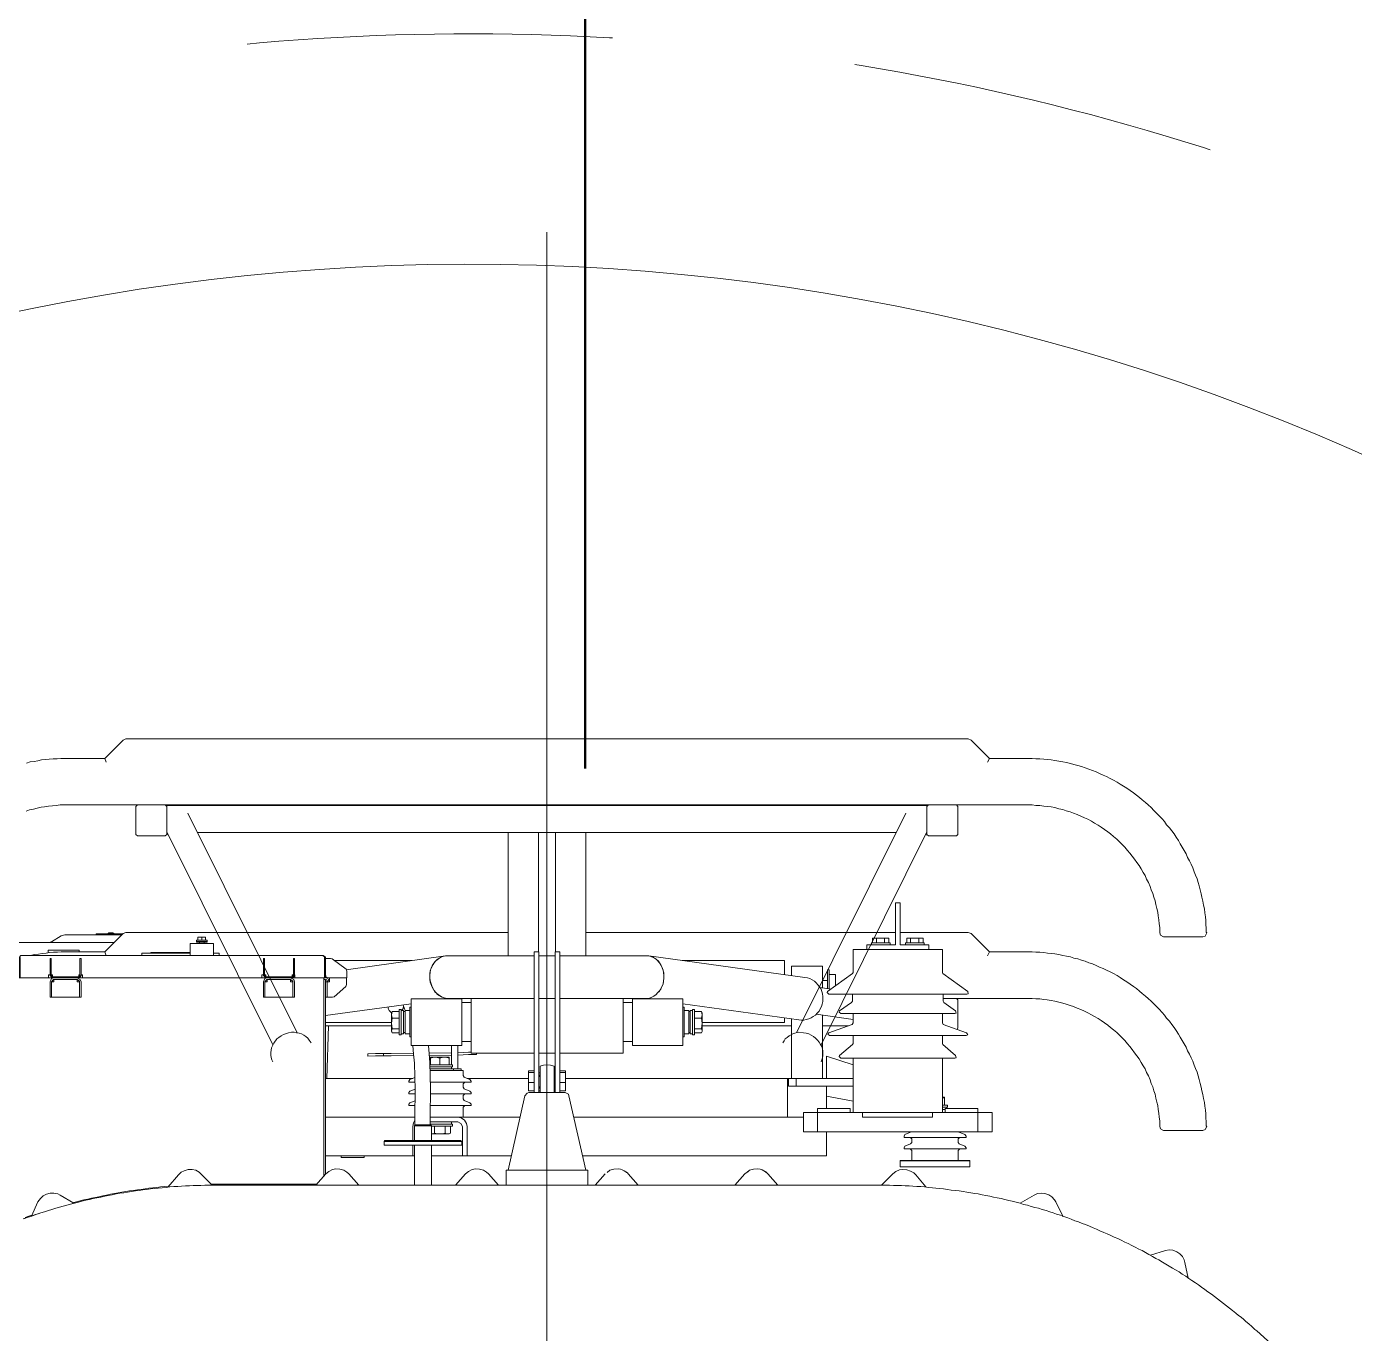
# Model space of a CAD drawing. Header units: centimetres. Extents: x 1976 to 8269, y 9888 to 14030.
# Drawn here: x 6127.8 to 6300.7, y 11181.9 to 11352 of the extents above; entities that cross this region are included whole.
import ezdxf

# ---------------------------------------------------------------- set-up
doc = ezdxf.new("R2010")
doc.units = ezdxf.units.CM
doc.header["$LTSCALE"] = 200
for name, pattern in [('Dash dot', [1.5875, 0.635, -0.47625, 0, -0.47625]), ('IMPORT-ACAD_ISO04W100 _3_', [3, 2.4, -0.3, 0, -0.3]), ('Overhead', [0.396875, 0.238125, -0.15875])]:
    doc.linetypes.add(name, pattern=pattern)
for name, color, linetype, lineweight in [('A-DETL-THIN', 151, 'Continuous', 9), ('A-FLOR-OVHD', 1, 'Overhead', 9), ('A-WALL', 113, 'Continuous', 9), ('caf_arac_metro_on_gorunus_dwg', 8, 'Continuous', 9), ('PRT-MI-a_elev_far', 9, 'Continuous', 9), ('S-GRID', 1, 'Continuous', 9)]:
    doc.layers.add(name, color=color, linetype=linetype, lineweight=lineweight)

# ---------------------------------------------------------------- blocks, each defined once
blk = doc.blocks.new('caf_arac_metro_on_gorunus_dwg_A$C70222889-V1-B')
at = {"layer": 'PRT-MI-a_elev_far', "color": 18}
for p, q in [((6148.76, 11249.61), (6163.01, 11221.02)), ((6228.04, 11221.02), (6242.28, 11249.61)), ((6146.04, 11247.19), (6159.83, 11219.45)), ((6146.04, 11246.73), (6146.14, 11246.94)), ((6150.03, 11247.09), (6241.02, 11247.09)), ((6194.44, 11231.55), (6194.44, 11247.09)), ((6196.66, 11231.55), (6196.66, 11247.09)), ((6231.22, 11219.45), (6245.01, 11247.19)), ((6244.91, 11246.94), (6245.06, 11246.73)), ((6241.53, 11232.45), (6241.53, 11237.91)), ((6240.92, 11234.07), (6200.6, 11234.07)), ((6150.28, 11232.81), (6150.28, 11232.61)), ((6150.89, 11232.81), (6150.89, 11232.61)), ((6243.95, 11233.31), (6242.89, 11233.31)), ((6146.04, 11231.39), (6146.04, 11231.44)), ((6169.38, 11229.22), (6182.31, 11231.04)), ((6194.49, 11231.04), (6196.61, 11231.04)), ((6167.81, 11230.43), (6177.92, 11230.43)), ((6130.63, 11228.16), (6131.13, 11228.16)), ((6134.57, 11228.16), (6135.07, 11228.16)), ((6158.41, 11228.16), (6158.92, 11228.16)), ((6162.41, 11228.16), (6162.71, 11228.16)), ((6166.85, 11228.16), (6166.7, 11228.21)), ((6231.42, 11227.81), (6232.08, 11227.81)), ((6194.49, 11225.48), (6196.61, 11225.48)), ((6231.07, 11226.9), (6232.53, 11226.69)), ((6166.7, 11223.26), (6177.87, 11224.78)), ((6177.06, 11223.76), (6176.86, 11223.76)), ((6177.66, 11223.92), (6177.06, 11223.92)), ((6185.65, 11224.93), (6184.43, 11224.93)), ((6206.66, 11224.93), (6205.45, 11224.93)), ((6166.7, 11222.35), (6175.29, 11222.35)), ((6166.7, 11221.9), (6175.29, 11221.9)), ((6166.85, 11215.07), (6167.1, 11221.9)), ((6215.76, 11221.9), (6227.38, 11221.9)), ((6227.38, 11215.07), (6227.38, 11222.86)), ((6230.61, 11223.41), (6235.41, 11222.75)), ((6231.42, 11215.07), (6231.42, 11223.31)), ((6231.42, 11221.9), (6234.76, 11221.9)), ((6177.06, 11221.04), (6176.86, 11221.04)), ((6180.19, 11218.36), (6183.12, 11218.41)), ((6185.65, 11219.87), (6184.43, 11219.87)), ((6206.66, 11219.87), (6205.45, 11219.87)), ((6180.19, 11218.06), (6183.12, 11218.11)), ((6180.29, 11216.84), (6183.22, 11216.84)), ((6196.61, 11218.36), (6194.49, 11218.36)), ((6166.7, 11215.07), (6178.07, 11215.07)), ((6183.37, 11216.09), (6183.37, 11216.29)), ((6185.14, 11215.07), (6193.12, 11215.07)), ((6194.64, 11215.53), (6194.49, 11215.43)), ((6196.46, 11215.53), (6196.61, 11215.43)), ((6197.97, 11215.83), (6197.22, 11215.83)), ((6227.98, 11214.06), (6227.98, 11215.07)), ((6193.12, 11214.52), (6193.88, 11214.52)), ((6197.97, 11214.52), (6197.22, 11214.52)), ((6166.7, 11210.02), (6178.32, 11210.02)), ((6178.27, 11206.38), (6178.27, 11201.18)), ((6180.49, 11206.38), (6180.49, 11201.18)), ((6249.2, 11206.54), (6249.96, 11206.23)), ((6178.07, 11204.97), (6178.27, 11204.97)), ((6180.49, 11204.97), (6184.53, 11204.97)), ((6242.84, 11205.88), (6243.04, 11205.68)), ((6287.91, 11182.18), (6287.91, 11182.23))]:
    blk.add_line(p, q, dxfattribs=at)
at = {"layer": 'PRT-MI-a_elev_far', "color": 18, "flags": 128}
for points in [[(6252.89, 11256.23), (6253.15, 11256.74), (6250.77, 11259.11), (6250.37, 11259.26), (6140.68, 11259.26), (6140.33, 11259.11), (6137.95, 11256.74)], [(6142.2, 11250.67), (6132.9, 11250.67), (6132.65, 11250.67), (6132.14, 11250.67), (6131.64, 11250.62), (6131.13, 11250.57), (6130.63, 11250.52), (6130.12, 11250.42), (6129.67, 11250.37), (6129.16, 11250.27), (6128.66, 11250.12), (6128.15, 11250.02), (6127.7, 11249.87)], [(6127.75, 11256.13), (6128.25, 11256.28), (6128.76, 11256.33), (6129.26, 11256.43), (6129.72, 11256.54), (6130.22, 11256.59), (6130.73, 11256.64), (6131.23, 11256.69), (6131.74, 11256.69), (6132.24, 11256.74), (6132.75, 11256.74), (6132.9, 11256.74), (6137.95, 11256.74), (6138.15, 11256.23)], [(6253.15, 11256.74), (6258.2, 11256.74), (6258.7, 11256.74), (6259.21, 11256.69), (6259.71, 11256.69), (6260.22, 11256.64), (6260.72, 11256.59), (6261.18, 11256.54), (6261.68, 11256.48), (6262.19, 11256.38), (6262.69, 11256.28), (6263.2, 11256.18), (6263.71, 11256.08), (6264.16, 11255.93), (6264.66, 11255.83), (6265.12, 11255.68), (6265.62, 11255.52), (6266.08, 11255.32), (6266.58, 11255.17), (6267.04, 11254.97), (6267.49, 11254.77), (6267.95, 11254.56), (6268.4, 11254.36), (6268.86, 11254.11), (6269.31, 11253.91), (6269.77, 11253.66), (6270.17, 11253.4), (6270.63, 11253.1), (6271.03, 11252.85), (6271.49, 11252.54), (6271.89, 11252.24), (6272.29, 11251.94), (6272.7, 11251.63), (6273.05, 11251.33), (6273.46, 11250.98), (6273.81, 11250.67), (6274.21, 11250.32), (6274.57, 11249.97), (6274.92, 11249.61), (6275.27, 11249.26), (6275.63, 11248.86), (6275.93, 11248.5), (6276.23, 11248.1), (6276.59, 11247.69), (6276.89, 11247.29), (6277.19, 11246.89), (6277.45, 11246.48), (6277.75, 11246.03), (6278, 11245.62), (6278.26, 11245.17), (6278.51, 11244.76), (6278.76, 11244.31), (6278.96, 11243.85), (6279.22, 11243.4), (6279.42, 11242.94), (6279.62, 11242.49), (6279.82, 11241.98), (6279.97, 11241.53), (6280.18, 11241.07), (6280.33, 11240.57), (6280.48, 11240.12), (6280.58, 11239.61), (6280.73, 11239.1), (6280.83, 11238.65), (6280.93, 11238.14), (6281.03, 11237.64), (6281.14, 11237.13), (6281.19, 11236.63), (6281.29, 11236.12), (6281.34, 11235.62), (6281.34, 11235.11), (6281.39, 11234.61), (6281.39, 11234.1), (6281.44, 11234), (6281.24, 11233.6), (6280.93, 11233.5), (6275.83, 11233.5), (6275.43, 11233.7), (6275.33, 11234), (6275.33, 11234.2), (6275.33, 11234.71), (6275.27, 11235.21), (6275.22, 11235.72), (6275.12, 11236.22), (6275.07, 11236.73), (6274.97, 11237.18), (6274.82, 11237.69), (6274.72, 11238.2), (6274.57, 11238.65), (6274.42, 11239.16), (6274.21, 11239.61), (6274.06, 11240.06), (6273.86, 11240.57), (6273.61, 11241.02), (6273.41, 11241.48), (6273.15, 11241.88), (6272.9, 11242.34), (6272.65, 11242.79), (6272.34, 11243.2), (6272.04, 11243.6), (6271.74, 11244.01), (6271.44, 11244.41), (6271.13, 11244.76), (6270.78, 11245.17), (6270.42, 11245.52), (6270.07, 11245.87), (6269.72, 11246.23), (6269.31, 11246.58), (6268.91, 11246.89), (6268.56, 11247.19), (6268.15, 11247.49), (6267.7, 11247.79), (6267.29, 11248.05), (6266.84, 11248.3), (6266.43, 11248.55), (6265.98, 11248.81), (6265.52, 11249.01), (6265.07, 11249.21), (6264.56, 11249.41), (6264.11, 11249.61), (6263.65, 11249.77), (6263.15, 11249.92), (6262.69, 11250.07), (6262.19, 11250.17), (6261.68, 11250.32), (6261.18, 11250.42), (6260.67, 11250.47), (6260.22, 11250.52), (6259.71, 11250.62), (6259.21, 11250.62), (6258.7, 11250.67), (6258.2, 11250.67), (6248.85, 11250.67), (6249.05, 11250.47), (6249.05, 11246.83), (6248.85, 11246.63), (6245.21, 11246.63), (6245.01, 11246.83), (6245.01, 11250.47), (6245.21, 11250.67)], [(6145.83, 11250.67), (6142.2, 11250.67), (6141.99, 11250.47), (6141.99, 11246.83), (6142.2, 11246.63), (6145.83, 11246.63)], [(6145.83, 11246.63), (6146.04, 11246.83), (6146.04, 11250.47), (6145.83, 11250.67), (6245.21, 11250.67), (6248.85, 11250.67)], [(6245.16, 11250.67), (6245.01, 11250.62), (6146.09, 11250.62), (6145.88, 11250.67)], [(6190.5, 11247.09), (6190.5, 11246.15), (6190.5, 11246.25), (6190.5, 11246.15)], [(6190.5, 11231.04), (6190.5, 11246.15), (6190.5, 11245.94)], [(6200.6, 11247.09), (6200.6, 11246.15), (6200.6, 11231.04)], [(6200.6, 11245.94), (6200.6, 11246.15), (6200.6, 11246.25), (6200.6, 11246.15)], [(6245.26, 11232.45), (6245.26, 11231.85), (6245.26, 11232.45), (6241.53, 11232.45), (6241.53, 11237.91), (6240.92, 11237.91), (6240.92, 11232.45), (6237.18, 11232.45), (6237.18, 11231.85)], [(6190.5, 11234.07), (6140.68, 11234.07), (6140.33, 11233.92), (6137.95, 11231.55)], [(6138.46, 11234.02), (6138.46, 11233.92), (6138.76, 11233.92), (6139.16, 11233.92), (6139.16, 11233.87), (6138.76, 11233.87), (6138.36, 11233.87), (6138.36, 11233.92)], [(6138.46, 11233.92), (6138.46, 11234.02), (6138.76, 11234.02), (6139.06, 11234.02), (6139.06, 11233.92), (6138.76, 11233.92), (6138.36, 11233.92), (6138.36, 11233.87)], [(6252.89, 11231.04), (6253.15, 11231.55), (6250.77, 11233.92), (6250.37, 11234.07), (6241.53, 11234.07)], [(6138.1, 11233.87), (6138.2, 11233.87), (6138.26, 11233.87), (6140.28, 11233.87), (6138.96, 11233.87), (6138.26, 11233.87), (6136.84, 11233.87), (6136.84, 11233.77), (6138.26, 11233.77), (6138.96, 11233.77), (6140.18, 11233.77), (6137.65, 11233.77), (6132.9, 11233.77), (6132.75, 11233.77), (6132.29, 11233.62), (6131.03, 11232.86), (6130.63, 11232.76), (6124.71, 11232.76)], [(6124.71, 11232.76), (6139.16, 11232.76), (6124.51, 11232.76)], [(6152.1, 11231.39), (6152.65, 11231.39), (6152.86, 11231.39), (6152.86, 11231.09), (6152.65, 11231.09), (6152.1, 11231.09), (6152.1, 11232.61), (6149.07, 11232.61), (6149.07, 11231.09), (6143.41, 11231.09), (6142.8, 11231.09), (6142.8, 11231.39), (6143.41, 11231.39), (6149.07, 11231.39)], [(6150.58, 11233.47), (6150.58, 11233.06), (6149.88, 11233.06), (6149.88, 11232.91), (6150.58, 11232.91), (6151.29, 11232.91)], [(6150.58, 11233.06), (6151.29, 11233.06), (6151.29, 11232.91), (6150.58, 11232.91), (6149.88, 11232.91), (6149.88, 11232.81), (6150.58, 11232.81), (6151.29, 11232.81), (6151.29, 11232.91)], [(6237.79, 11232.45), (6237.79, 11232.71), (6240.21, 11232.71), (6240.21, 11232.45)], [(6237.94, 11232.71), (6237.94, 11233.31), (6238.44, 11233.31)], [(6238.44, 11232.71), (6238.44, 11233.31), (6239.5, 11233.31), (6239.5, 11232.71)], [(6239.5, 11233.31), (6240.06, 11233.31), (6240.06, 11232.71)], [(6242.23, 11232.45), (6242.23, 11232.71), (6244.66, 11232.71), (6244.66, 11232.45)], [(6242.38, 11232.71), (6242.38, 11233.31), (6242.89, 11233.31), (6242.89, 11232.71)], [(6243.95, 11232.71), (6243.95, 11233.31), (6244.51, 11233.31), (6244.51, 11232.71)], [(6126.94, 11230.79), (6126.94, 11228.16), (6126.79, 11228.16), (6126.79, 11230.79), (6127.04, 11231.09), (6127.09, 11231.09), (6166.4, 11231.09), (6166.7, 11230.84), (6166.7, 11230.79), (6166.7, 11228.16), (6166.55, 11228.16)], [(6130.83, 11228.46), (6130.83, 11229.02), (6130.83, 11229.27), (6130.83, 11230.64), (6130.83, 11230.69), (6130.98, 11230.69), (6130.98, 11230.64), (6130.98, 11229.27), (6130.98, 11229.02), (6130.98, 11228.46), (6131.13, 11228.31), (6134.57, 11228.31), (6134.72, 11228.46), (6134.72, 11229.02), (6134.72, 11229.27), (6134.72, 11230.64), (6134.72, 11230.69), (6134.87, 11230.69), (6134.87, 11230.64), (6134.87, 11229.27), (6134.87, 11229.02), (6134.87, 11228.46), (6134.67, 11228.16), (6134.57, 11228.16), (6131.13, 11228.16), (6130.88, 11228.41), (6130.83, 11228.46), (6130.83, 11228.56), (6130.63, 11228.56), (6130.63, 11228.16), (6126.94, 11228.16)], [(6128.3, 11231.09), (6128.81, 11231.19), (6129.31, 11231.24), (6129.82, 11231.34), (6130.32, 11231.39), (6130.78, 11231.44), (6131.28, 11231.49), (6131.79, 11231.49), (6132.29, 11231.55), (6132.8, 11231.55), (6132.9, 11231.55), (6137.95, 11231.55), (6138.15, 11231.04)], [(6134.62, 11231.55), (6134.62, 11231.75), (6130.58, 11231.75), (6130.58, 11231.44)], [(6134.87, 11228.56), (6135.07, 11228.56), (6135.07, 11228.16), (6158.41, 11228.16), (6158.41, 11228.56), (6158.62, 11228.56), (6158.62, 11228.46), (6158.67, 11228.41), (6158.92, 11228.16), (6162.35, 11228.16), (6162.46, 11228.16), (6162.66, 11228.46), (6162.66, 11229.02), (6162.66, 11229.27), (6162.66, 11230.64), (6162.66, 11230.69), (6162.51, 11230.69)], [(6143.96, 11231.39), (6143.96, 11231.44), (6145.83, 11231.44), (6145.83, 11231.39)], [(6145.53, 11231.44), (6146.04, 11231.44), (6149.07, 11231.44)], [(6158.92, 11228.31), (6158.77, 11228.46), (6158.77, 11229.02), (6158.77, 11229.27), (6158.77, 11230.64), (6158.77, 11230.69), (6158.62, 11230.69), (6158.62, 11230.64), (6158.62, 11229.27), (6158.62, 11229.02), (6158.62, 11228.46)], [(6162.35, 11228.31), (6162.51, 11228.46), (6162.51, 11229.02), (6162.51, 11229.27), (6162.51, 11230.64), (6162.51, 11230.69)], [(6166.4, 11231.04), (6166.4, 11231.09), (6166.4, 11231.04), (6166.55, 11230.89), (6166.55, 11230.84), (6166.55, 11230.79), (6166.55, 11228.16), (6162.71, 11228.16), (6162.71, 11228.56), (6162.66, 11228.56)], [(6166.7, 11230.69), (6167.36, 11230.69), (6167.56, 11230.64), (6169.38, 11229.27), (6169.48, 11229.02), (6169.48, 11228.46), (6169.48, 11228.16), (6166.85, 11228.16), (6166.9, 11228.16), (6166.75, 11228.31), (6166.75, 11228.41), (6166.7, 11228.46)], [(6182.82, 11225.48), (6182.46, 11225.48), (6181.91, 11225.63), (6181.4, 11225.94), (6180.95, 11226.34), (6180.59, 11226.95), (6180.34, 11227.6), (6180.29, 11227.96), (6180.29, 11228.36), (6180.29, 11228.72), (6180.34, 11229.07), (6180.44, 11229.42), (6180.59, 11229.73), (6180.8, 11230.03), (6180.95, 11230.28), (6181.2, 11230.48), (6181.45, 11230.69), (6181.71, 11230.84), (6181.96, 11230.94), (6182.31, 11231.04), (6182.72, 11231.04)], [(6193.88, 11225.48), (6182.67, 11225.48), (6182.21, 11225.53), (6181.81, 11225.68), (6181.3, 11225.99), (6180.85, 11226.49), (6180.54, 11227.1), (6180.34, 11227.76), (6180.29, 11228.16), (6180.29, 11228.51), (6180.34, 11228.87), (6180.39, 11229.22), (6180.54, 11229.57), (6180.69, 11229.88), (6180.85, 11230.13), (6181.05, 11230.38), (6181.3, 11230.59), (6181.55, 11230.74), (6181.81, 11230.89), (6182.11, 11230.99), (6182.56, 11231.04), (6193.88, 11231.04)], [(6194.49, 11213.21), (6194.49, 11214.82), (6194.49, 11228.36), (6194.49, 11231.55), (6193.88, 11231.55), (6193.88, 11228.36), (6193.88, 11214.82), (6193.88, 11213.21)], [(6196.61, 11213.21), (6196.61, 11214.82), (6196.61, 11228.36), (6196.61, 11231.55), (6197.22, 11231.55), (6197.22, 11228.36), (6197.22, 11214.82), (6197.22, 11213.21)], [(6197.22, 11231.04), (6208.48, 11231.04), (6208.79, 11231.04), (6229.1, 11228.21), (6229.45, 11228.16), (6229.75, 11228.06), (6230.06, 11227.91), (6230.36, 11227.71), (6230.61, 11227.5), (6230.81, 11227.25), (6231.02, 11227), (6231.22, 11226.69), (6231.32, 11226.39), (6231.42, 11226.09), (6231.47, 11225.74), (6231.47, 11225.38), (6231.47, 11225.08), (6231.37, 11224.72), (6231.27, 11224.42), (6231.12, 11224.12), (6230.97, 11223.82), (6230.71, 11223.56), (6230.51, 11223.31), (6230.21, 11223.11), (6229.96, 11222.96), (6229.65, 11222.8), (6229.3, 11222.75), (6229, 11222.65), (6228.89, 11222.65), (6228.64, 11222.65), (6228.34, 11222.7), (6213.23, 11224.78)], [(6208.79, 11231.04), (6209.04, 11230.94), (6209.59, 11230.74), (6210.05, 11230.33), (6210.4, 11229.78), (6210.66, 11229.17), (6210.76, 11228.46), (6210.76, 11228.06), (6210.71, 11227.71), (6210.66, 11227.35), (6210.5, 11227.05), (6210.35, 11226.69), (6210.15, 11226.44), (6209.95, 11226.19), (6209.7, 11225.94), (6209.44, 11225.79), (6209.19, 11225.63), (6208.89, 11225.53), (6208.63, 11225.48), (6208.38, 11225.48), (6197.22, 11225.48)], [(6208.33, 11231.04), (6208.79, 11231.04), (6209.04, 11230.94), (6209.29, 11230.89), (6209.8, 11230.53), (6210.25, 11230.08), (6210.55, 11229.52), (6210.76, 11228.82), (6210.76, 11228.11), (6210.71, 11227.76), (6210.66, 11227.4), (6210.5, 11227.05), (6210.35, 11226.75), (6210.2, 11226.44), (6209.95, 11226.19), (6209.75, 11225.99), (6209.44, 11225.79), (6209.19, 11225.63), (6208.94, 11225.53), (6208.58, 11225.48), (6208.23, 11225.48)], [(6253.15, 11231.55), (6258.2, 11231.55), (6258.7, 11231.55), (6259.21, 11231.49), (6259.71, 11231.49), (6260.22, 11231.44), (6260.72, 11231.39), (6261.18, 11231.34), (6261.68, 11231.29), (6262.19, 11231.19), (6262.69, 11231.09), (6263.2, 11230.99), (6263.71, 11230.89), (6264.16, 11230.74), (6264.66, 11230.64), (6265.12, 11230.48), (6265.62, 11230.33), (6266.08, 11230.13), (6266.58, 11229.98), (6267.04, 11229.78), (6267.49, 11229.57), (6267.95, 11229.37), (6268.4, 11229.17), (6268.86, 11228.92), (6269.31, 11228.72), (6269.77, 11228.46), (6270.17, 11228.21), (6270.63, 11227.91), (6271.03, 11227.65), (6271.49, 11227.35), (6271.89, 11227.05), (6272.29, 11226.75), (6272.7, 11226.44), (6273.05, 11226.14), (6273.46, 11225.79), (6273.81, 11225.48), (6274.21, 11225.13), (6274.57, 11224.78), (6274.92, 11224.42), (6275.27, 11224.07), (6275.63, 11223.66), (6275.93, 11223.31), (6276.23, 11222.91), (6276.59, 11222.5), (6276.89, 11222.1), (6277.19, 11221.69), (6277.45, 11221.29), (6277.75, 11220.83), (6278, 11220.43), (6278.26, 11219.98), (6278.51, 11219.57), (6278.76, 11219.12), (6278.96, 11218.66), (6279.22, 11218.21), (6279.42, 11217.75), (6279.62, 11217.3), (6279.82, 11216.79), (6279.97, 11216.34), (6280.18, 11215.88), (6280.33, 11215.38), (6280.48, 11214.92), (6280.58, 11214.42), (6280.73, 11213.91), (6280.83, 11213.46), (6280.93, 11212.95), (6281.03, 11212.45), (6281.14, 11211.94), (6281.19, 11211.44), (6281.29, 11210.93), (6281.34, 11210.43), (6281.34, 11209.92), (6281.39, 11209.42), (6281.39, 11208.91), (6281.44, 11208.81), (6281.24, 11208.41), (6280.93, 11208.3), (6275.83, 11208.3), (6275.43, 11208.51), (6275.33, 11208.81), (6275.33, 11209.01), (6275.33, 11209.52), (6275.27, 11210.02), (6275.22, 11210.53), (6275.12, 11211.03), (6275.07, 11211.54), (6274.97, 11211.99), (6274.82, 11212.5), (6274.72, 11213), (6274.57, 11213.46), (6274.42, 11213.96), (6274.21, 11214.42), (6274.06, 11214.87), (6273.86, 11215.38), (6273.61, 11215.83), (6273.41, 11216.29), (6273.15, 11216.69), (6272.9, 11217.15), (6272.65, 11217.6), (6272.34, 11218), (6272.04, 11218.41), (6271.74, 11218.81), (6271.44, 11219.22), (6271.13, 11219.57), (6270.78, 11219.98), (6270.42, 11220.33), (6270.07, 11220.68), (6269.72, 11221.04), (6269.31, 11221.39), (6268.91, 11221.69), (6268.56, 11222), (6268.15, 11222.3), (6267.7, 11222.6), (6267.29, 11222.86), (6266.84, 11223.11), (6266.43, 11223.36), (6265.98, 11223.61), (6265.52, 11223.82), (6265.07, 11224.02), (6264.56, 11224.22), (6264.11, 11224.42), (6263.65, 11224.57), (6263.15, 11224.72), (6262.69, 11224.88), (6262.19, 11224.98), (6261.68, 11225.13), (6261.18, 11225.23), (6260.67, 11225.28), (6260.22, 11225.33), (6259.71, 11225.43), (6259.21, 11225.43), (6258.7, 11225.48), (6258.2, 11225.48), (6248.85, 11225.48), (6247.13, 11225.48)], [(6213.13, 11230.43), (6226.47, 11230.43), (6226.47, 11228.56)], [(6231.42, 11226.85), (6231.42, 11229.68), (6227.38, 11229.68), (6227.38, 11228.46)], [(6232.08, 11226.8), (6232.08, 11229.22), (6232.28, 11229.22), (6232.28, 11226.75)], [(6131.33, 11228.16), (6131.03, 11228.06), (6130.83, 11227.65), (6130.83, 11227.3), (6130.83, 11227.05), (6130.83, 11225.68), (6130.83, 11225.63), (6131.03, 11225.63), (6134.67, 11225.63), (6134.67, 11227.65), (6134.36, 11227.65), (6134.36, 11227.96), (6134.67, 11227.71), (6134.67, 11227.65), (6134.67, 11227.3), (6134.67, 11227.05), (6134.67, 11225.68), (6134.67, 11225.63), (6134.87, 11225.63), (6134.87, 11225.68), (6134.87, 11227.05), (6134.87, 11227.3), (6134.87, 11227.65), (6134.77, 11227.96), (6134.36, 11228.16)], [(6130.98, 11228.56), (6131.13, 11228.56), (6131.13, 11228.46), (6131.13, 11228.31)], [(6131.03, 11227.65), (6131.28, 11227.96), (6131.33, 11227.96), (6134.36, 11227.96)], [(6131.33, 11227.96), (6131.33, 11227.65), (6131.03, 11227.65), (6131.03, 11227.3), (6131.03, 11227.05), (6131.03, 11225.68), (6131.03, 11225.63)], [(6134.57, 11228.31), (6134.57, 11228.46), (6134.57, 11228.56), (6134.72, 11228.56)], [(6162.51, 11228.56), (6162.35, 11228.56), (6162.35, 11228.46), (6162.35, 11228.31), (6158.92, 11228.31), (6158.92, 11228.46), (6158.92, 11228.56), (6158.77, 11228.56)], [(6158.82, 11227.65), (6159.07, 11227.96), (6159.12, 11227.96), (6162.15, 11227.96)], [(6159.12, 11227.96), (6159.12, 11227.65), (6158.82, 11227.65), (6158.82, 11227.3), (6158.82, 11227.05), (6158.82, 11225.68), (6158.82, 11225.63)], [(6166.5, 11228.16), (6166.5, 11227.76), (6166.5, 11202.39)], [(6166.5, 11227.96), (6166.7, 11227.96), (6166.7, 11227.76), (6166.7, 11202.6)], [(6166.9, 11227.65), (6167.21, 11227.65), (6167.21, 11228.16), (6166.9, 11228.06), (6166.7, 11227.65), (6166.9, 11227.65), (6166.9, 11225.63), (6166.7, 11225.63)], [(6167.21, 11228.16), (6169.43, 11228.16), (6169.43, 11227.65), (6169.43, 11227.3), (6169.33, 11227.05), (6167.81, 11225.68), (6167.61, 11225.63), (6166.9, 11225.63), (6166.9, 11227.65), (6167.15, 11227.96), (6167.21, 11227.96)], [(6232.28, 11228.61), (6233.09, 11228.61), (6233.09, 11227.1)], [(6193.88, 11218.36), (6185.65, 11218.36), (6185.65, 11223.92), (6185.65, 11225.48)], [(6197.22, 11218.36), (6205.45, 11218.36), (6205.45, 11223.92), (6205.45, 11225.48)], [(6247.13, 11226.04), (6247.13, 11225.13), (6247.23, 11224.93), (6248.75, 11223.87), (6248.8, 11223.56), (6248.65, 11223.51), (6237.63, 11223.51), (6233.8, 11223.51), (6233.59, 11223.71), (6233.64, 11223.87), (6235.21, 11224.93), (6235.31, 11225.13), (6235.31, 11226.04)], [(6248.85, 11225.48), (6249.05, 11225.28), (6249.05, 11221.64), (6248.95, 11221.44)], [(6175.39, 11222.91), (6176.3, 11222.91), (6176.3, 11221.54), (6176.3, 11220.99), (6175.39, 11220.99), (6175.34, 11221.09), (6175.29, 11221.19), (6175.29, 11221.24), (6175.29, 11221.29), (6175.29, 11222.2), (6175.29, 11222.86), (6175.29, 11223.36), (6175.29, 11223.61), (6175.14, 11223.76), (6174.99, 11223.92), (6174.88, 11224.07), (6174.83, 11224.37)], [(6176.3, 11221.54), (6175.39, 11221.54), (6175.34, 11221.9), (6175.29, 11222.2), (6175.34, 11222.55), (6175.39, 11222.91), (6175.34, 11223.16), (6175.29, 11223.36), (6175.34, 11223.56), (6175.39, 11223.76), (6175.34, 11223.71), (6175.29, 11223.61)], [(6176.3, 11222.91), (6176.3, 11223.76), (6175.39, 11223.76)], [(6176.55, 11220.88), (6176.86, 11220.88), (6176.86, 11220.99), (6176.86, 11223.92), (6176.55, 11223.92)], [(6176.86, 11224.52), (6176.86, 11224.47), (6176.8, 11224.17), (6176.65, 11223.92)], [(6176.8, 11224.62), (6176.96, 11224.27), (6177.06, 11223.92), (6177.06, 11222.96), (6177.06, 11220.88), (6177.66, 11220.88)], [(6177.87, 11220.48), (6177.66, 11220.48), (6177.66, 11223.11), (6177.66, 11224.32), (6177.87, 11224.32)], [(6213.23, 11220.48), (6213.38, 11220.48), (6213.38, 11223.11), (6213.38, 11224.32), (6213.23, 11224.32)], [(6213.38, 11220.88), (6213.99, 11220.88), (6213.99, 11222.96), (6213.99, 11223.92), (6213.38, 11223.92)], [(6213.99, 11221.04), (6214.19, 11221.04), (6214.19, 11222.91), (6214.19, 11223.76), (6213.99, 11223.76)], [(6214.75, 11222.91), (6215.66, 11222.91), (6215.71, 11223.16), (6215.76, 11223.36), (6215.71, 11223.56), (6215.66, 11223.76), (6214.75, 11223.76)], [(6215.66, 11223.76), (6215.71, 11223.71), (6215.76, 11223.61), (6215.76, 11223.36), (6215.76, 11222.86), (6215.76, 11222.2), (6215.76, 11221.29), (6215.76, 11221.24), (6215.76, 11221.19), (6215.76, 11221.24)], [(6215.66, 11222.91), (6215.71, 11222.55), (6215.76, 11222.2), (6215.71, 11221.9), (6215.66, 11221.54), (6214.75, 11221.54)], [(6226.47, 11222.96), (6226.47, 11222.35), (6215.76, 11222.35)], [(6247.03, 11223.51), (6247.03, 11222.3), (6247.13, 11222.1), (6250.16, 11220.99), (6250.32, 11220.73), (6250.11, 11220.63), (6236.93, 11220.63), (6232.33, 11220.63), (6232.13, 11220.83), (6232.23, 11220.99), (6235.26, 11222.1), (6235.41, 11222.3), (6235.41, 11223.51)], [(6159.83, 11217.23), (6159.73, 11217.48), (6159.63, 11217.78), (6159.58, 11218.09), (6159.58, 11218.44), (6159.68, 11219.05), (6159.98, 11219.65), (6160.38, 11220.21), (6160.64, 11220.41), (6160.94, 11220.61), (6161.24, 11220.76), (6161.6, 11220.92), (6161.9, 11221.02), (6162.25, 11221.07), (6162.61, 11221.07), (6162.91, 11221.02), (6163.26, 11220.97), (6163.57, 11220.87), (6163.87, 11220.71), (6164.12, 11220.51), (6164.38, 11220.31), (6164.58, 11220.06), (6164.83, 11219.7)], [(6175.39, 11221.54), (6175.34, 11221.39), (6175.29, 11221.34), (6175.29, 11221.29)], [(6175.29, 11221.24), (6175.34, 11221.19), (6175.34, 11221.09)], [(6215.71, 11221.09), (6215.76, 11221.19), (6215.71, 11221.09), (6215.66, 11220.99), (6214.75, 11220.99)], [(6215.66, 11221.54), (6215.71, 11221.39), (6215.76, 11221.29)], [(6226.27, 11219.7), (6226.42, 11219.96), (6226.57, 11220.21), (6226.82, 11220.41), (6227.08, 11220.61), (6227.63, 11220.92), (6228.29, 11221.07), (6228.94, 11221.02), (6229.3, 11220.97), (6229.65, 11220.87), (6229.96, 11220.71), (6230.26, 11220.51), (6230.51, 11220.31), (6230.76, 11220.06), (6230.97, 11219.8), (6231.17, 11219.5), (6231.32, 11219.2), (6231.42, 11218.9), (6231.47, 11218.59), (6231.47, 11218.24), (6231.47, 11217.94), (6231.37, 11217.63), (6231.22, 11217.23)], [(6247.03, 11220.63), (6247.03, 11219.62), (6247.08, 11219.47), (6248.75, 11218.06), (6248.8, 11217.75), (6248.65, 11217.7), (6237.63, 11217.7), (6233.8, 11217.7), (6233.59, 11217.9), (6233.64, 11218.06), (6235.31, 11219.47), (6235.41, 11219.62), (6235.41, 11220.63)], [(6178.32, 11209.01), (6178.32, 11209.52), (6178.32, 11210.02), (6178.32, 11210.12), (6178.37, 11213.56), (6178.32, 11215.33), (6178.27, 11217.04), (6178.17, 11218.21), (6178.07, 11219.37)], [(6180.34, 11209.01), (6180.34, 11209.57), (6180.34, 11210.12), (6180.39, 11213.66), (6180.34, 11215.43), (6180.29, 11217.15), (6180.19, 11218.26), (6180.09, 11219.37)], [(6183.93, 11219.37), (6183.93, 11217.55), (6183.93, 11216.29), (6183.12, 11216.29), (6183.12, 11216.59), (6183.12, 11216.29), (6180.29, 11216.29), (6183.37, 11216.29), (6184.38, 11216.29), (6184.38, 11216.09)], [(6183.12, 11216.84), (6183.12, 11217.55), (6183.12, 11219.37)], [(6183.93, 11218.41), (6185.34, 11218.46), (6185.65, 11218.46)], [(6174.23, 11218), (6173.22, 11218), (6172.21, 11217.95), (6172.21, 11218.26), (6173.22, 11218.31), (6174.23, 11218.31), (6174.23, 11218), (6175.24, 11218), (6178.17, 11218.06)], [(6178.17, 11218.36), (6175.24, 11218.31), (6174.23, 11218.31)], [(6183.12, 11216.59), (6180.29, 11216.59), (6183.22, 11216.59), (6183.22, 11216.84)], [(6180.95, 11217.85), (6180.69, 11217.8), (6180.39, 11217.7)], [(6181.6, 11216.84), (6181.6, 11217.7), (6181.25, 11217.8), (6181, 11217.85)], [(6181.6, 11217.7), (6181.91, 11217.8), (6182.21, 11217.85), (6182.51, 11217.8), (6182.82, 11217.7)], [(6186.35, 11218.36), (6186.35, 11218.16), (6185.34, 11218.16), (6183.93, 11218.11)], [(6196.46, 11213.21), (6196.46, 11216.64), (6196, 11216.79), (6195.55, 11216.84), (6195.09, 11216.79), (6194.64, 11216.64), (6194.64, 11213.21)], [(6235.41, 11216.84), (6231.93, 11217.95), (6231.93, 11215.07), (6226.87, 11215.07), (6197.97, 11215.07)], [(6235.41, 11217.7), (6235.41, 11210.63), (6238.39, 11210.63), (6247.03, 11210.63), (6247.03, 11217.7)], [(6177.56, 11214.57), (6177.56, 11214.72), (6177.66, 11214.92), (6178.32, 11215.18), (6177.66, 11214.92), (6177.56, 11214.72), (6177.56, 11214.57), (6178.32, 11214.57)], [(6180.34, 11216.09), (6181.6, 11216.09), (6184.64, 11216.09), (6184.64, 11215.43), (6184.74, 11215.23), (6185.49, 11214.92), (6184.74, 11215.23)], [(6185.49, 11214.92), (6185.65, 11214.72), (6185.65, 11214.57), (6181.6, 11214.57), (6180.34, 11214.57)], [(6193.12, 11215.83), (6193.12, 11216.03), (6193.88, 11216.03)], [(6193.88, 11215.83), (6193.12, 11215.83), (6193.12, 11214.52), (6193.12, 11213.46), (6193.88, 11213.46)], [(6194.49, 11215.73), (6194.54, 11215.78), (6194.64, 11215.83)], [(6194.49, 11215.23), (6194.54, 11215.33), (6194.64, 11215.43)], [(6196.46, 11215.83), (6196.51, 11215.78), (6196.61, 11215.73)], [(6196.46, 11215.43), (6196.51, 11215.33), (6196.61, 11215.23)], [(6197.22, 11213.46), (6197.97, 11213.46), (6197.97, 11214.52), (6197.97, 11215.83), (6197.97, 11216.03), (6197.22, 11216.03)], [(6199.03, 11210.02), (6228.94, 11210.02), (6226.87, 11210.02), (6226.87, 11215.07)], [(6235.41, 11214.06), (6227.98, 11214.06), (6226.97, 11214.06), (6226.97, 11215.07), (6227.98, 11215.07), (6235.41, 11215.07)], [(6177.56, 11213.05), (6177.56, 11213.21), (6177.66, 11213.41), (6178.37, 11213.66), (6177.66, 11213.41), (6177.56, 11213.21), (6177.56, 11213.05), (6178.37, 11213.05)], [(6185.49, 11213.41), (6185.65, 11213.21), (6185.65, 11213.05), (6181.6, 11213.05), (6180.39, 11213.05)], [(6184.74, 11213.71), (6185.49, 11213.41), (6184.74, 11213.71), (6184.64, 11213.91), (6184.64, 11214.37), (6184.84, 11214.57)], [(6190.5, 11203.1), (6192.67, 11212.8), (6192.97, 11213.15), (6193.17, 11213.21), (6195.55, 11213.21), (6197.92, 11213.21), (6198.33, 11213), (6198.38, 11212.8), (6200.6, 11203.1)], [(6194.64, 11213.86), (6194.54, 11213.96), (6194.49, 11214.06)], [(6196.61, 11214.06), (6196.51, 11213.96), (6196.46, 11213.86)], [(6231.93, 11211.13), (6231.93, 11214.06), (6231.93, 11213.91), (6231.93, 11212.75), (6235.41, 11212.09)], [(6177.56, 11211.54), (6177.56, 11211.69), (6177.66, 11211.89), (6178.37, 11212.14), (6177.66, 11211.89), (6177.56, 11211.69), (6177.56, 11211.54), (6178.32, 11211.54)], [(6185.49, 11211.89), (6185.65, 11211.69), (6185.65, 11211.54), (6181.6, 11211.54), (6180.34, 11211.54)], [(6184.74, 11212.19), (6185.49, 11211.89), (6184.74, 11212.19), (6184.64, 11212.4), (6184.64, 11212.85), (6184.84, 11213.05)], [(6184.64, 11210.02), (6184.64, 11211.34), (6184.84, 11211.54)], [(6247.03, 11212.6), (6247.28, 11212.6), (6247.28, 11212.5)], [(6247.03, 11212.55), (6247.28, 11212.5), (6247.28, 11211.59)], [(6247.03, 11211.59), (6247.69, 11211.59), (6247.69, 11211.34), (6247.03, 11211.34), (6247.59, 11211.34), (6247.59, 11211.13)], [(6192.01, 11210.02), (6184.64, 11210.02), (6181.6, 11210.02), (6180.34, 11210.02), (6183.93, 11210.02), (6184.38, 11209.92), (6184.79, 11209.62), (6185.04, 11209.21), (6185.14, 11208.81)], [(6230.76, 11208.1), (6228.94, 11208.1), (6228.94, 11210.63), (6230.76, 11210.63), (6236.62, 11210.63), (6245.72, 11210.63), (6251.63, 11210.63), (6251.63, 11208.1), (6230.76, 11208.1), (6230.76, 11210.63), (6230.76, 11211.13), (6235.01, 11211.13), (6235.01, 11210.63)], [(6236.62, 11210.63), (6236.62, 11210.02), (6245.72, 11210.02), (6245.72, 11210.63), (6245.72, 11210.02)], [(6247.39, 11210.63), (6247.39, 11211.13), (6250.57, 11211.13), (6251.63, 11211.13), (6251.63, 11210.63), (6253.5, 11210.63), (6253.5, 11208.1), (6251.63, 11208.1)], [(6178.32, 11209.62), (6178.17, 11209.26), (6178.07, 11208.81), (6178.07, 11207.85), (6178.07, 11206.99)], [(6180.49, 11206.99), (6180.49, 11208.91), (6180.39, 11209.01), (6178.47, 11209.01), (6178.32, 11209.01), (6178.27, 11208.91), (6178.27, 11206.99)], [(6180.49, 11208.91), (6178.37, 11208.91), (6178.27, 11208.91)], [(6182.26, 11207.95), (6182.46, 11207.85), (6182.61, 11207.85), (6182.82, 11207.85), (6182.97, 11207.95), (6182.97, 11208.86), (6182.26, 11208.86), (6180.9, 11208.86), (6180.49, 11208.86), (6183.22, 11208.86), (6183.22, 11209.11), (6180.34, 11209.11), (6183.12, 11209.11), (6183.12, 11209.42), (6180.34, 11209.42), (6183.93, 11209.42), (6184.33, 11209.21), (6184.53, 11208.81), (6184.53, 11207.85), (6184.53, 11205.83), (6184.53, 11204.97), (6185.14, 11204.97)], [(6182.26, 11208.86), (6182.26, 11207.95), (6181.91, 11207.85), (6181.6, 11207.85), (6181.25, 11207.85), (6180.9, 11207.95), (6180.9, 11208.86)], [(6190.9, 11204.97), (6185.14, 11204.97), (6185.14, 11205.83), (6185.14, 11207.85), (6185.14, 11208.81)], [(6200.15, 11204.97), (6231.93, 11204.97), (6231.93, 11208.1)], [(6242.03, 11207.39), (6242.03, 11207.55), (6242.13, 11207.75), (6242.03, 11207.55), (6242.03, 11207.39), (6250.11, 11207.39), (6250.11, 11207.55), (6249.96, 11207.75), (6249.2, 11208.05), (6249.15, 11208.1), (6249.2, 11208.05), (6249.96, 11207.75)], [(6166.7, 11204.97), (6178.07, 11204.97), (6178.07, 11205.83), (6178.07, 11206.38)], [(6184.43, 11206.84), (6174.94, 11206.84), (6174.33, 11206.84)], [(6180.9, 11207.95), (6180.69, 11207.85), (6180.54, 11207.85), (6180.49, 11207.85), (6180.54, 11207.85), (6181.6, 11207.85), (6182.61, 11207.85), (6182.82, 11207.85), (6182.97, 11207.95)], [(6249.31, 11207.39), (6249.1, 11207.19), (6249.1, 11206.74), (6249.2, 11206.54), (6249.96, 11206.23), (6250.11, 11206.03), (6250.11, 11205.88), (6242.03, 11205.88), (6242.03, 11206.03), (6242.13, 11206.23), (6242.89, 11206.54), (6243.04, 11206.74), (6243.04, 11207.19)], [(6242.84, 11207.39), (6243.04, 11207.19), (6243.04, 11206.74), (6242.89, 11206.54), (6242.13, 11206.23), (6242.03, 11206.03), (6242.03, 11205.88)], [(6168.72, 11204.97), (6168.72, 11204.77), (6171.75, 11204.77), (6171.75, 11204.97)], [(6249.31, 11205.88), (6249.1, 11205.68), (6249.1, 11204.36), (6243.04, 11204.36), (6243.04, 11205.68), (6243.04, 11204.36)], [(6146.19, 11200.93), (6147.55, 11202.49), (6147.91, 11202.85), (6148.31, 11203.05), (6148.81, 11203.2), (6149.32, 11203.2), (6149.83, 11203.1), (6150.23, 11202.85), (6150.48, 11202.65), (6151.95, 11201.18)], [(6171.1, 11201.18), (6171.04, 11201.18), (6169.73, 11202.65), (6169.48, 11202.85), (6169.07, 11203.1), (6168.57, 11203.25), (6168.06, 11203.3), (6167.61, 11203.2), (6167.15, 11202.95), (6166.75, 11202.65), (6165.44, 11201.18)], [(6189.28, 11201.18), (6189.23, 11201.18), (6187.92, 11202.65), (6187.67, 11202.85), (6187.26, 11203.1), (6186.76, 11203.25), (6186.25, 11203.3), (6185.8, 11203.2), (6185.34, 11202.95), (6184.94, 11202.65), (6183.63, 11201.18)], [(6190.24, 11201.18), (6190.24, 11203.1), (6195.55, 11203.1), (6200.85, 11203.1), (6200.85, 11201.18)], [(6203.38, 11202.8), (6203.73, 11203.1), (6204.24, 11203.25), (6204.79, 11203.3), (6205.1, 11203.25), (6205.35, 11203.15), (6205.6, 11203.05), (6205.81, 11202.9), (6205.91, 11202.8)], [(6205.6, 11203.05), (6206.01, 11202.75), (6206.11, 11202.65), (6207.42, 11201.18), (6207.47, 11201.18)], [(6220.05, 11201.18), (6220, 11201.18), (6221.32, 11202.65), (6221.72, 11202.95), (6221.82, 11203)], [(6221.57, 11202.8), (6221.92, 11203.1), (6222.43, 11203.25), (6222.98, 11203.3), (6223.29, 11203.25), (6223.54, 11203.15), (6223.79, 11203.05), (6223.99, 11202.9), (6224.09, 11202.8)], [(6223.99, 11202.95), (6224.3, 11202.65), (6225.61, 11201.18), (6225.66, 11201.18)], [(6239.1, 11201.18), (6240.57, 11202.65), (6240.97, 11202.95), (6241.42, 11203.15), (6241.88, 11203.2), (6242.38, 11203.15), (6242.89, 11203), (6243.29, 11202.75), (6243.55, 11202.49), (6244.86, 11200.93)], [(6241.58, 11204.36), (6241.53, 11204.31), (6241.53, 11203.56), (6243.55, 11203.56), (6248.6, 11203.56), (6250.62, 11203.56), (6250.62, 11204.31), (6248.6, 11204.31), (6243.55, 11204.31), (6241.53, 11204.31), (6241.58, 11204.36), (6243.55, 11204.36), (6248.6, 11204.36), (6250.57, 11204.36), (6250.62, 11204.31)], [(6127.49, 11196.84), (6128, 11196.99), (6128.45, 11197.14), (6128.96, 11197.34), (6129.41, 11197.49), (6129.62, 11197.54), (6130.12, 11197.69), (6130.63, 11197.85), (6131.08, 11198), (6131.59, 11198.15), (6132.04, 11198.3), (6132.55, 11198.45), (6133, 11198.55), (6133.51, 11198.7), (6134.01, 11198.81), (6134.52, 11198.96), (6134.97, 11199.06), (6135.48, 11199.21), (6135.98, 11199.31), (6136.44, 11199.41), (6136.94, 11199.51), (6137.45, 11199.61), (6137.95, 11199.72), (6138.46, 11199.82), (6138.91, 11199.92), (6139.42, 11200.02), (6139.92, 11200.12), (6140.43, 11200.17), (6140.93, 11200.27), (6141.44, 11200.32), (6141.94, 11200.42), (6142.45, 11200.47), (6142.9, 11200.57), (6143.41, 11200.62), (6143.91, 11200.68), (6144.42, 11200.73), (6144.92, 11200.78), (6145.43, 11200.83), (6145.93, 11200.88), (6146.44, 11200.93), (6146.95, 11200.98), (6147.45, 11200.98), (6147.96, 11201.03), (6148.46, 11201.08), (6148.97, 11201.08), (6149.47, 11201.13), (6149.98, 11201.13), (6150.48, 11201.13), (6150.99, 11201.18), (6151.49, 11201.18), (6152, 11201.18), (6152.4, 11201.18)], [(6127.34, 11196.79), (6127.85, 11196.94), (6128.3, 11197.09), (6128.81, 11197.29), (6129.26, 11197.44), (6129.62, 11197.54), (6130.12, 11197.69), (6130.63, 11197.85), (6131.08, 11198), (6131.59, 11198.15), (6132.04, 11198.3), (6132.55, 11198.45), (6133, 11198.55), (6133.51, 11198.7), (6134.01, 11198.81), (6134.52, 11198.96), (6134.97, 11199.06), (6135.48, 11199.21), (6135.98, 11199.31), (6136.44, 11199.41), (6136.94, 11199.51), (6137.45, 11199.61), (6137.95, 11199.72), (6138.46, 11199.82), (6138.91, 11199.92), (6139.42, 11200.02), (6139.92, 11200.12), (6140.43, 11200.17), (6140.93, 11200.27), (6141.44, 11200.32), (6141.94, 11200.42), (6142.45, 11200.47), (6142.9, 11200.57), (6143.41, 11200.62), (6143.91, 11200.68), (6144.42, 11200.73), (6144.92, 11200.78), (6145.43, 11200.83), (6145.93, 11200.88), (6146.44, 11200.93), (6146.95, 11200.98), (6147.45, 11200.98), (6147.96, 11201.03), (6148.46, 11201.08), (6148.97, 11201.08), (6149.47, 11201.13), (6149.98, 11201.13), (6150.48, 11201.13), (6150.99, 11201.18), (6151.49, 11201.18), (6152, 11201.18), (6152.4, 11201.18), (6153.46, 11201.18), (6195.55, 11201.18), (6237.58, 11201.18), (6238.44, 11201.18)], [(6151.85, 11201.28), (6152.35, 11201.28), (6152.4, 11201.28), (6165.49, 11201.28)], [(6152.6, 11201.18), (6153.46, 11201.18), (6195.55, 11201.18), (6237.58, 11201.18), (6238.65, 11201.18), (6239.15, 11201.18), (6239.66, 11201.18), (6240.16, 11201.18), (6240.67, 11201.13), (6241.17, 11201.13), (6241.68, 11201.13), (6242.18, 11201.08), (6242.69, 11201.08), (6243.19, 11201.03), (6243.7, 11200.98), (6244.2, 11200.98), (6244.71, 11200.93), (6245.21, 11200.88), (6245.72, 11200.83), (6246.17, 11200.78), (6246.68, 11200.73), (6247.18, 11200.68), (6247.69, 11200.62), (6248.19, 11200.52), (6248.7, 11200.47), (6249.2, 11200.42), (6249.71, 11200.32), (6250.22, 11200.27), (6250.72, 11200.17), (6251.23, 11200.07), (6251.68, 11200.02), (6252.19, 11199.92), (6252.69, 11199.82), (6253.2, 11199.72), (6253.7, 11199.61), (6254.16, 11199.51), (6254.66, 11199.41), (6255.17, 11199.31), (6255.67, 11199.16), (6256.13, 11199.06), (6256.63, 11198.96), (6257.14, 11198.81), (6257.59, 11198.65), (6258.1, 11198.55), (6258.6, 11198.4), (6259.06, 11198.25), (6259.56, 11198.15), (6260.02, 11198), (6260.52, 11197.85), (6261.03, 11197.69), (6261.43, 11197.54), (6261.89, 11197.39), (6262.39, 11197.24), (6262.85, 11197.09), (6263.35, 11196.89), (6263.81, 11196.73), (6264.26, 11196.53), (6264.77, 11196.38), (6265.22, 11196.18), (6265.68, 11196.03), (6266.18, 11195.83), (6266.64, 11195.62), (6267.09, 11195.42), (6267.54, 11195.22), (6268.05, 11195.02), (6268.5, 11194.81), (6268.96, 11194.61), (6269.41, 11194.41), (6269.87, 11194.21), (6270.32, 11194.01), (6270.78, 11193.75), (6271.23, 11193.55), (6271.69, 11193.3), (6272.14, 11193.1), (6272.6, 11192.84), (6273.05, 11192.64), (6273.46, 11192.39), (6273.91, 11192.14), (6274.37, 11191.88), (6274.82, 11191.63), (6275.22, 11191.43), (6275.68, 11191.13), (6276.13, 11190.87), (6276.54, 11190.62), (6276.99, 11190.37), (6277.4, 11190.12), (6277.85, 11189.86), (6278.26, 11189.56), (6278.71, 11189.31), (6279.11, 11189), (6279.52, 11188.75), (6279.97, 11188.45), (6280.38, 11188.2), (6280.78, 11187.89), (6281.19, 11187.59), (6281.59, 11187.29), (6282.05, 11186.98), (6282.45, 11186.68), (6282.85, 11186.38), (6283.26, 11186.07), (6283.61, 11185.77), (6284.02, 11185.47), (6284.42, 11185.16), (6284.82, 11184.86), (6285.23, 11184.51), (6285.58, 11184.2), (6285.78, 11184.05), (6286.19, 11183.75), (6286.54, 11183.4), (6286.95, 11183.09), (6287.3, 11182.74), (6287.7, 11182.39), (6287.96, 11182.18), (6295.84, 11175.06)], [(6201.86, 11201.18), (6201.81, 11201.18), (6203.13, 11202.65)], [(6133.91, 11198.81), (6132.14, 11199.87), (6131.84, 11200.02), (6131.33, 11200.12), (6130.83, 11200.12), (6130.37, 11199.97), (6129.92, 11199.77), (6129.57, 11199.41), (6129.26, 11199.01), (6128.4, 11197.14), (6128.35, 11197.14)], [(6133.76, 11198.86), (6134.26, 11199.01), (6134.77, 11199.11), (6135.22, 11199.26), (6135.73, 11199.36), (6136.23, 11199.46), (6136.74, 11199.56), (6137.19, 11199.66), (6137.7, 11199.77), (6138.2, 11199.87), (6138.71, 11199.97), (6139.22, 11200.07), (6139.72, 11200.17), (6140.18, 11200.27), (6140.68, 11200.32), (6141.19, 11200.42), (6141.69, 11200.47), (6142.2, 11200.57), (6142.7, 11200.62), (6143.21, 11200.68), (6143.71, 11200.78), (6144.22, 11200.83), (6144.72, 11200.88), (6145.23, 11200.93), (6145.68, 11200.98), (6146.19, 11201.03), (6146.29, 11201.03)], [(6257.14, 11198.81), (6258.96, 11199.87), (6259.41, 11200.07), (6259.87, 11200.12), (6260.37, 11200.07), (6260.88, 11199.92), (6261.28, 11199.66), (6261.63, 11199.26), (6261.79, 11199.01), (6262.69, 11197.14), (6262.64, 11197.14)], [(6127.59, 11196.94), (6128.05, 11197.14), (6128.45, 11197.24)], [(6274.11, 11192.04), (6276.08, 11192.64), (6276.54, 11192.74), (6277.04, 11192.69), (6277.55, 11192.49), (6277.95, 11192.24), (6278.31, 11191.88), (6278.51, 11191.43), (6278.61, 11191.08), (6279.01, 11189.05)]]:
    blk.add_lwpolyline(points, dxfattribs=at)
for points in [[(6241.53, 11235.13), (6241.53, 11235.18), (6241.53, 11235.33), (6241.53, 11235.89), (6241.53, 11236.4), (6241.53, 11236.65), (6241.53, 11236.6), (6241.53, 11236.4), (6241.53, 11235.89), (6241.53, 11235.33), (6241.53, 11235.18)], [(6150.08, 11233.47), (6150.08, 11233.06), (6150.58, 11233.06), (6151.09, 11233.06), (6151.09, 11233.47), (6150.58, 11233.47)], [(6247.03, 11231.85), (6247.03, 11228.87), (6247.08, 11228.72), (6250.32, 11226.39), (6250.37, 11226.09), (6250.22, 11226.04), (6236.88, 11226.04), (6232.23, 11226.04), (6232.03, 11226.24), (6232.08, 11226.39), (6235.31, 11228.72), (6235.41, 11228.87), (6235.41, 11231.85), (6238.39, 11231.85)], [(6162.46, 11227.05), (6162.46, 11225.68), (6162.46, 11225.63), (6162.66, 11225.63), (6162.66, 11225.68), (6162.66, 11227.05), (6162.66, 11227.3), (6162.66, 11227.65), (6162.56, 11227.96), (6162.15, 11228.16), (6159.12, 11228.16), (6158.82, 11228.06), (6158.62, 11227.65), (6158.62, 11227.3), (6158.62, 11227.05), (6158.62, 11225.68), (6158.62, 11225.63), (6158.82, 11225.63), (6162.46, 11225.63), (6162.46, 11227.65), (6162.15, 11227.65), (6162.15, 11227.96), (6162.46, 11227.71), (6162.46, 11227.65), (6162.46, 11227.3)], [(6177.87, 11225.43), (6177.87, 11223.51), (6177.87, 11219.37), (6184.43, 11219.37), (6184.43, 11223.51), (6184.43, 11225.43)], [(6206.66, 11225.43), (6206.66, 11223.51), (6206.66, 11219.37), (6213.23, 11219.37), (6213.23, 11223.51), (6213.23, 11225.43)], [(6176.3, 11224.02), (6176.55, 11224.02), (6176.55, 11220.88), (6176.55, 11220.73), (6176.3, 11220.73), (6176.3, 11220.88)], [(6214.5, 11220.88), (6214.19, 11220.88), (6214.19, 11220.99), (6214.19, 11223.92), (6214.5, 11223.92), (6214.5, 11220.99)], [(6214.75, 11220.73), (6214.5, 11220.73), (6214.5, 11220.88), (6214.5, 11224.02), (6214.75, 11224.02), (6214.75, 11220.88)], [(6182.82, 11217.85), (6182.82, 11217.7), (6182.82, 11216.84), (6181.6, 11216.84), (6180.39, 11216.84), (6180.39, 11217.7), (6180.39, 11217.85), (6180.95, 11217.85), (6181, 11217.85), (6181.6, 11217.85), (6182.21, 11217.85)], [(6194.64, 11213.76), (6194.49, 11213.86)], [(6194.49, 11213.56), (6194.54, 11213.46), (6194.64, 11213.41), (6194.54, 11213.46)], [(6196.46, 11213.76), (6196.61, 11213.86)], [(6196.46, 11213.41), (6196.51, 11213.46), (6196.61, 11213.56), (6196.51, 11213.46)], [(6247.39, 11211.03), (6247.03, 11211.03)], [(6242.13, 11207.75), (6242.89, 11208.05), (6242.99, 11208.1), (6242.89, 11208.05)], [(6174.33, 11206.38), (6174.33, 11206.84), (6174.43, 11206.99), (6175.04, 11206.99), (6184.28, 11206.99), (6184.43, 11206.84), (6184.43, 11206.38), (6174.94, 11206.38)]]:
    blk.add_lwpolyline(points, close=True, dxfattribs=at)
blk = doc.blocks.new('caf_arac_metro_on_gorunus_dwg-V2-B')
at = {"color": 18, "linetype": 'IMPORT-ACAD_ISO04W100 _3_', "lineweight": 9}
blk.add_line((6195.52, 11325.26), (6195.52, 10875.09), dxfattribs=at)
blk.add_blockref('caf_arac_metro_on_gorunus_dwg_A$C70222889-V1-B', (0, 0))

msp = doc.modelspace()

# ---------------------------------------------------------------- linework, layer by layer
at = {"layer": 'A-DETL-THIN'}
for start, end in [(0, 122.7361), (126.4017, 0)]:
    msp.add_arc((6185.52, 11036.09), 285, start, end, dxfattribs=at)
at = {"layer": 'A-FLOR-OVHD'}
for start, end in [(0, 119.2813), (122.4561, 0)]:
    msp.add_arc((6185.52, 11036.09), 315, start, end, dxfattribs=at)
at = {"layer": 'A-WALL'}
msp.add_arc((6055.52, 10972), 460, 21.9237, 92.9908, dxfattribs=at)
at = {"layer": 'S-GRID', "linetype": 'Dash dot', "lineweight": 50}
msp.add_line((6200.53, 9985), (6200.53, 11630), dxfattribs=at)

# ---------------------------------------------------------------- block references
at = {"layer": 'caf_arac_metro_on_gorunus_dwg', "color": 18}
msp.add_blockref('caf_arac_metro_on_gorunus_dwg-V2-B', (0, 0), dxfattribs=at)

doc.saveas('drawing.dxf')
